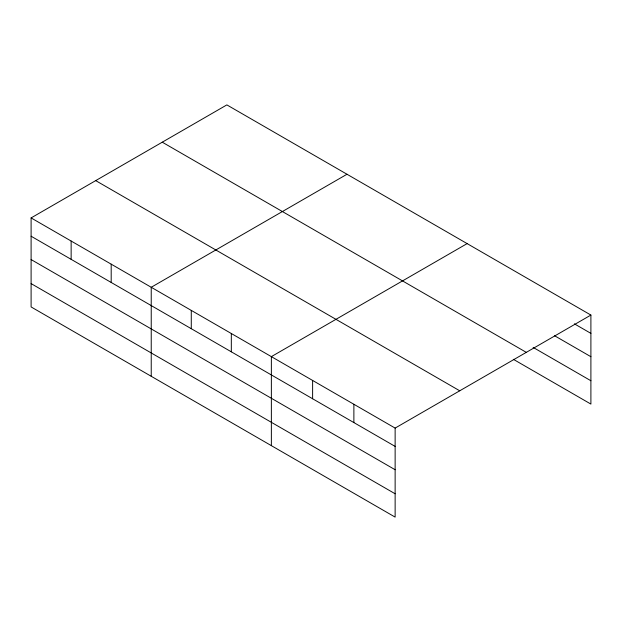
<?xml version="1.0" encoding="UTF-8"?>
<svg xmlns="http://www.w3.org/2000/svg" width="622" height="622" viewBox="0 0 622 622"><rect width="100%" height="100%" fill="white"/><g stroke="black" fill="none" stroke-linecap="round" stroke-linejoin="round"><path stroke-width="0.93" d="M31.1 217.918L395.133 428.091L395.133 517.107L31.1 306.934L31.1 217.918L226.867 104.893L590.9 315.066L590.9 404.082L513.337 359.306M346.998 174.246L151.232 287.271L151.232 376.294M467.13 243.606L271.363 356.631L271.363 445.647M395.133 428.091L590.9 315.066M574.394 323.844L590.9 333.376M554.591 335.748L590.9 356.709M533.14 347.403L590.9 380.75M162.264 142.189L526.298 352.363M95.702 180.621L459.736 390.795M31.1 236.22L395.133 446.402M31.1 259.561L395.133 469.734M31.1 283.601L395.133 493.775M353.879 404.269L353.879 422.579M312.617 380.446L312.617 398.756M231.322 333.509L231.322 351.819M191.273 310.394L191.273 328.704M111.19 264.156L111.19 282.466M71.141 241.033L71.141 259.343"/></g></svg>
